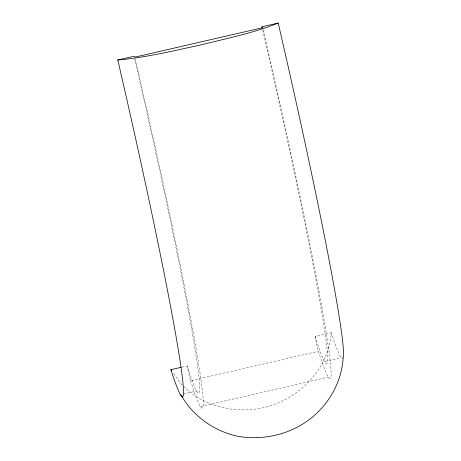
<?xml version="1.0" encoding="UTF-8"?>
<svg xmlns="http://www.w3.org/2000/svg" width="461" height="461" viewBox="0 0 461 461"><rect width="100%" height="100%" fill="white"/><g stroke="black" fill="none" stroke-linecap="round" stroke-linejoin="round"><path stroke-width="0.35" stroke-dasharray="2.31 1.73" d="M263.237 29.752L275.401 83.153A351.046 13.329 77 0 1 324.365 368.61L318.28 351.345L315.053 336.461L331.309 332.715C328.468 369.613 298.619 399.514 263.375 407.743C235.041 413.915 203.226 406.844 182.85 385.482M181.738 367.175L187.16 365.925A334.928 12.718 77 0 0 134.687 59.037M187.16 365.925L190.387 380.809L318.28 351.345M183.559 393.994L197.106 390.87M324.999 361.407L341.255 357.661M200.668 406.55L328.56 377.081M182.326 385.021L180.764 383.644L172.956 372.58M190.387 380.809L196.472 398.074A351.046 13.329 77 0 0 147.508 112.617L135.188 58.518M262.735 30.265A334.928 12.718 77 0 1 315.053 336.461M343.215 356.745A334.928 12.718 77 0 1 331.309 332.715"/><path stroke-width="0.69" d="M180.85 394.616C192.721 416.006 213.892 431.144 237.732 436.273C256.143 439.5 275.061 437.166 292.165 429.652L294.47 428.574C322.089 415.465 341.785 387.476 343.215 356.745A334.928 12.718 77 0 0 278.196 23.05C253.417 33.106 226.991 38.349 201.129 44.85C173.543 50.779 145.958 57.562 117.786 60.005A334.928 12.718 77 0 1 170.904 369.67L171.723 370.834M117.786 60.005L134.047 56.259L134.871 57.135L262.764 27.672L261.934 26.796L278.196 23.05M170.904 369.67L181.064 367.331M261.934 26.796A334.928 12.718 77 0 1 262.257 28.184"/></g></svg>
